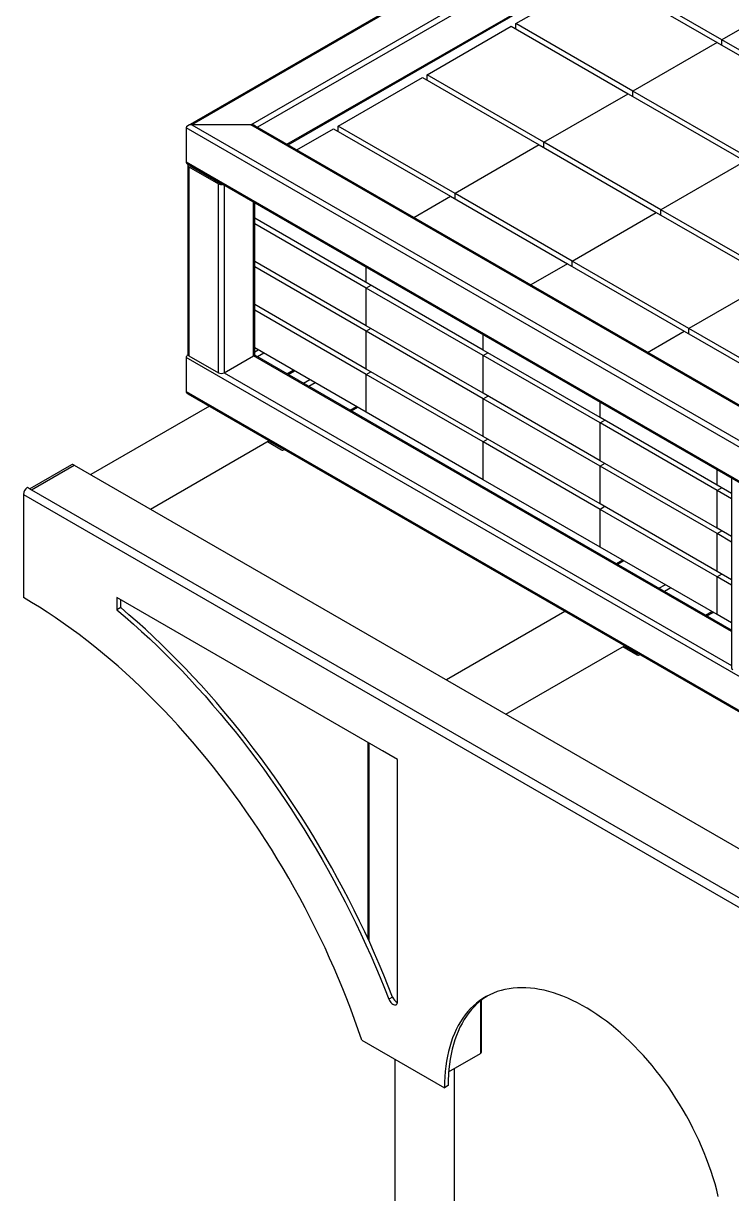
# Model space of a CAD drawing. Header units: millimetres. Extents: x 0 to 17520, y 0 to 12300.
# Drawn here: x 13084 to 14155, y 9188 to 10958 of the extents above; entities that cross this region are included whole.
import ezdxf

# ---------------------------------------------------------------- set-up
doc = ezdxf.new("R2010")
doc.units = ezdxf.units.MM
doc.header["$LTSCALE"] = 30

msp = doc.modelspace()

# ---------------------------------------------------------------- linework, layer by layer
for p, q in [((14532.331, 11495.934), (13332.735, 10803.423)), ((14532.331, 11493.906), (13338.735, 10804.857)), ((13427.83, 10804.857), (14532.331, 11442.472)), ((14532.331, 11432.674), (13438.073, 10800.973)), ((13482.628, 10775.252), (14532.331, 11381.232)), ((13484.386, 10774.237), (14532.331, 11379.203)), ((13828.76, 10957.918), (13956.039, 11031.395)), ((13956.039, 11031.395), (14132.816, 10929.344)), ((14139.887, 10933.426), (13963.11, 11035.477)), ((14267.166, 11006.903), (14139.887, 10933.426)), ((14005.537, 10855.867), (13828.76, 10957.918)), ((13828.76, 10949.754), (13828.76, 10957.918)), ((13694.41, 10880.36), (13821.689, 10953.836)), ((13821.689, 10953.836), (13998.465, 10851.785)), ((14132.816, 10929.344), (14005.537, 10855.867)), ((14132.816, 10929.344), (14309.593, 10827.293)), ((14139.887, 10925.262), (14139.887, 10933.426)), ((14316.664, 10831.375), (14139.887, 10933.426)), ((13560.059, 10802.801), (13687.339, 10876.278)), ((13687.339, 10876.278), (13864.115, 10774.227)), ((13871.186, 10778.309), (13694.41, 10880.36)), ((13694.41, 10872.196), (13694.41, 10880.36)), ((13871.186, 10778.309), (13998.465, 10851.785)), ((13998.465, 10851.785), (14175.242, 10749.734)), ((14005.537, 10847.703), (14005.537, 10855.867)), ((14182.313, 10753.816), (14005.537, 10855.867)), ((15027.306, 9820.268), (13330.25, 10799.958)), ((13330.25, 10799.958), (13330.25, 10748.516)), ((13338.735, 10804.857), (15027.306, 9830.066)), ((13427.83, 10804.857), (13338.735, 10804.857)), ((15027.306, 9881.5), (13427.83, 10804.857)), ((15027.306, 9883.528), (13433.83, 10803.422)), ((13497.483, 10766.676), (13552.988, 10798.719)), ((13552.988, 10798.719), (13729.765, 10696.668)), ((13560.059, 10794.637), (13560.059, 10802.801)), ((13736.836, 10700.75), (13560.059, 10802.801)), ((13864.115, 10774.227), (13736.836, 10700.75)), ((13864.115, 10774.227), (14040.892, 10672.176)), ((14047.963, 10676.258), (13871.186, 10778.309)), ((13871.186, 10770.145), (13871.186, 10778.309)), ((13330.25, 10748.516), (15027.306, 9768.826)), ((13332.735, 10745.051), (15027.306, 9766.797)), ((13332.735, 10743.617), (13332.735, 10457.827)), ((14175.242, 10749.734), (14047.963, 10676.258)), ((13334.492, 10741.167), (13379.04, 10715.451)), ((13334.492, 10741.167), (13334.492, 10455.378)), ((13336.189, 10743.057), (13336.189, 10742.8)), ((13336.189, 10742.8), (13381.868, 10716.43)), ((13379.04, 10429.661), (13379.04, 10715.451)), ((13381.868, 10716.43), (13381.868, 10716.687)), ((13387.525, 10713.422), (13387.525, 10429.661)), ((13674.26, 10664.625), (13729.765, 10696.668)), ((13729.765, 10696.668), (13906.542, 10594.617)), ((13736.836, 10692.586), (13736.836, 10700.75)), ((13913.613, 10598.699), (13736.836, 10700.75)), ((13432.073, 10455.378), (13432.073, 10687.705)), ((13433.83, 10457.827), (13433.83, 10686.69)), ((14047.963, 10668.094), (14047.963, 10676.258)), ((14224.74, 10574.207), (14047.963, 10676.258)), ((13779.262, 10463.982), (13433.83, 10663.396)), ((13602.486, 10557.868), (13433.83, 10655.231)), ((13913.613, 10598.699), (14040.892, 10672.176)), ((14040.892, 10672.176), (14217.669, 10570.125)), ((13602.486, 10500.71), (13433.83, 10598.073)), ((13602.486, 10492.545), (13433.83, 10589.907)), ((13602.486, 10566.033), (13602.486, 10589.328)), ((13906.542, 10594.617), (13851.036, 10562.574)), ((13906.542, 10594.617), (14083.318, 10492.566)), ((13913.613, 10590.535), (13913.613, 10598.699)), ((14090.389, 10496.648), (13913.613, 10598.699)), ((14217.669, 10570.125), (14090.389, 10496.648)), ((13609.558, 10561.951), (13602.486, 10557.868)), ((13602.486, 10500.71), (13602.486, 10557.868)), ((13779.262, 10455.817), (13602.486, 10557.868)), ((13602.486, 10435.387), (13433.83, 10532.749)), ((13602.486, 10427.221), (13433.83, 10524.584)), ((13779.262, 10398.659), (13602.486, 10500.71)), ((13609.558, 10496.627), (13602.486, 10492.545)), ((14090.389, 10488.484), (14090.389, 10496.648)), ((14267.166, 10394.597), (14090.389, 10496.648)), ((13602.486, 10435.387), (13602.486, 10492.545)), ((13779.262, 10390.494), (13602.486, 10492.545)), ((13779.262, 10463.982), (13779.262, 10487.277)), ((14027.813, 10460.523), (14083.318, 10492.566)), ((14083.318, 10492.566), (14260.095, 10390.515)), ((13602.486, 10370.064), (13433.83, 10467.426)), ((13433.83, 10461.291), (13439.144, 10464.359)), ((13956.039, 10361.931), (13779.262, 10463.982)), ((15027.306, 9473.238), (13330.25, 10452.928)), ((13330.25, 10452.928), (13330.25, 10401.486)), ((13333.116, 10456.612), (13332.735, 10456.393)), ((13334.492, 10455.378), (13379.04, 10429.661)), ((13387.525, 10429.661), (13432.073, 10455.378)), ((14154.747, 10038.188), (13432.073, 10455.378)), ((14154.747, 10040.216), (13433.83, 10456.393)), ((13447.63, 10459.46), (13438.073, 10453.943)), ((13779.262, 10455.817), (13786.335, 10459.9)), ((13779.262, 10398.659), (13779.262, 10455.817)), ((13956.039, 10353.766), (13779.262, 10455.817)), ((13387.525, 10429.661), (14154.747, 9986.754)), ((13482.628, 10428.222), (13492.185, 10433.739)), ((13484.386, 10427.207), (13493.943, 10432.724)), ((13779.262, 10333.336), (13602.486, 10435.387)), ((13602.486, 10427.221), (13609.558, 10431.304)), ((13779.262, 10325.17), (13602.486, 10427.221)), ((13602.486, 10370.064), (13602.486, 10427.221)), ((13507.378, 10413.934), (13516.934, 10419.451)), ((13525.42, 10414.552), (13515.864, 10409.035)), ((13330.25, 10401.486), (15027.306, 9421.796)), ((13332.735, 10398.021), (15027.306, 9419.767)), ((13956.039, 10296.608), (13779.262, 10398.659)), ((13779.262, 10390.494), (13786.335, 10394.576)), ((13956.039, 10288.443), (13779.262, 10390.494)), ((13779.262, 10333.336), (13779.262, 10390.494)), ((13365.519, 10379.096), (13186.258, 10275.611)), ((13578.099, 10373.108), (13587.656, 10378.625)), ((13579.857, 10372.093), (13589.414, 10377.61)), ((13956.039, 10361.931), (13956.039, 10385.226)), ((13779.262, 10268.012), (13602.486, 10370.064)), ((14132.816, 10259.88), (13956.039, 10361.931)), ((13956.039, 10353.766), (13963.111, 10357.849)), ((14132.816, 10251.715), (13956.039, 10353.766)), ((13956.039, 10296.608), (13956.039, 10353.766)), ((13276.265, 10223.65), (13455.526, 10327.136)), ((13453.029, 10325.694), (13474.499, 10313.3)), ((13455.292, 10327.001), (13475.065, 10315.586)), ((13956.039, 10231.285), (13779.262, 10333.336)), ((13786.335, 10329.253), (13779.262, 10325.17)), ((13779.262, 10268.012), (13779.262, 10325.17)), ((13956.039, 10223.119), (13779.262, 10325.17)), ((13475.065, 10315.586), (13475.299, 10315.721)), ((13477.499, 10313.003), (13478.753, 10313.727)), ((13156.697, 10290.587), (13093.973, 10254.377)), ((13096.532, 10252.9), (13161.065, 10290.154)), ((13161.065, 10290.154), (14845.766, 9317.597)), ((14132.816, 10194.557), (13956.039, 10296.608)), ((13963.111, 10292.525), (13956.039, 10288.443)), ((13956.039, 10231.285), (13956.039, 10288.443)), ((14132.816, 10186.392), (13956.039, 10288.443)), ((13956.039, 10165.961), (13779.262, 10268.012)), ((14132.816, 10259.88), (14132.816, 10283.175)), ((14154.747, 10269.079), (14154.747, 9983.29)), ((13090.354, 10256.466), (13096.532, 10252.9)), ((13096.532, 10252.9), (14781.233, 9280.343)), ((14154.747, 10247.22), (14132.816, 10259.88)), ((14139.888, 10255.798), (14132.816, 10251.715)), ((14132.816, 10194.557), (14132.816, 10251.715)), ((14154.747, 10239.055), (14132.816, 10251.715)), ((13084.176, 10245.766), (14781.233, 9266.077)), ((13084.176, 10245.766), (13084.176, 10089.592)), ((14132.816, 10129.234), (13956.039, 10231.285)), ((13963.111, 10227.202), (13956.039, 10223.119)), ((13956.039, 10165.961), (13956.039, 10223.119)), ((14132.816, 10121.068), (13956.039, 10223.119)), ((14154.747, 10181.897), (14132.816, 10194.557)), ((14132.816, 10186.392), (14139.888, 10190.474)), ((14154.747, 10173.731), (14132.816, 10186.392)), ((14132.816, 10129.234), (14132.816, 10186.392)), ((14132.816, 10063.91), (13956.039, 10165.961)), ((13990.353, 10146.152), (13980.796, 10140.636)), ((13992.11, 10145.138), (13982.554, 10139.621)), ((14154.747, 10116.573), (14132.816, 10129.234)), ((14139.888, 10125.151), (14132.816, 10121.068)), ((14044.779, 10103.699), (14054.336, 10109.216)), ((14132.816, 10063.91), (14132.816, 10121.068)), ((14154.747, 10108.408), (14132.816, 10121.068)), ((13649.862, 9844.683), (13225.598, 10089.605)), ((13225.598, 10089.605), (13225.598, 10071.23)), ((14062.822, 10104.317), (14053.265, 10098.8)), ((13231.255, 10074.496), (13225.598, 10071.23)), ((13231.255, 10074.496), (13231.255, 10086.34)), ((13902.92, 10068.861), (13723.659, 9965.376)), ((14115.5, 10062.873), (14125.057, 10068.389)), ((14117.258, 10061.858), (14126.815, 10067.375)), ((14154.747, 10051.25), (14132.816, 10063.91)), ((13813.666, 9913.415), (13992.927, 10016.901)), ((13990.43, 10015.459), (14011.901, 10003.065)), ((13992.694, 10016.766), (14012.466, 10005.351)), ((14012.466, 10005.351), (14012.7, 10005.486)), ((14014.9, 10002.768), (14016.155, 10003.492)), ((13604.971, 9870.598), (13604.971, 9573.749)), ((13606.728, 9569.923), (13606.728, 9869.583)), ((13627.235, 9857.744), (13627.235, 9857.745)), ((13649.862, 9844.682), (13627.235, 9857.744)), ((13649.862, 9478.598), (13649.862, 9844.683)), ((13642.309, 9485.436), (13636.652, 9482.171)), ((13775.02, 9479.629), (13775.02, 9400.074)), ((13776.777, 9402.524), (13776.777, 9481.031)), ((13595.565, 9420.398), (13720.572, 9348.233)), ((13727.036, 9372.374), (13775.02, 9400.074)), ((13645.874, 9391.355), (13645.874, 8951.401)), ((13735.874, 8930.991), (13735.874, 9377.476)), ((13726.229, 9351.498), (13720.572, 9348.233))]:
    msp.add_line(p, q)
at = {"flags": 128}
for points in [[(13595.565, 9420.398), (13590.297, 9435.955), (13584.8, 9451.512), (13579.076, 9467.062), (13573.127, 9482.598), (13566.956, 9498.113), (13560.566, 9513.6), (13553.96, 9529.052), (13547.141, 9544.462), (13540.112, 9559.823), (13532.876, 9575.128), (13525.436, 9590.37), (13517.796, 9605.542), (13509.959, 9620.637), (13501.928, 9635.649), (13493.709, 9650.57), (13485.303, 9665.394), (13476.716, 9680.114), (13467.95, 9694.723), (13459.01, 9709.216), (13449.9, 9723.584), (13440.624, 9737.822), (13431.186, 9751.923), (13421.591, 9765.881), (13411.843, 9779.69), (13401.946, 9793.342), (13391.905, 9806.833), (13381.724, 9820.155), (13371.408, 9833.304), (13360.962, 9846.272), (13350.39, 9859.054), (13339.697, 9871.645), (13328.888, 9884.037), (13317.969, 9896.227), (13306.943, 9908.208), (13295.816, 9919.975), (13284.593, 9931.522), (13273.279, 9942.845), (13261.88, 9953.938), (13250.399, 9964.796), (13238.843, 9975.414), (13227.218, 9985.787), (13215.527, 9995.911), (13203.776, 10005.782), (13191.971, 10015.393), (13180.118, 10024.742), (13168.221, 10033.824), (13156.285, 10042.635), (13144.317, 10051.171), (13132.322, 10059.428), (13120.305, 10067.402), (13108.271, 10075.09), (13096.226, 10082.487), (13084.176, 10089.592)], [(13225.598, 10071.23), (13238.089, 10060.578), (13250.517, 10049.672), (13262.878, 10038.516), (13275.166, 10027.115), (13287.376, 10015.474), (13299.503, 10003.596), (13311.543, 9991.488), (13323.49, 9979.154), (13335.339, 9966.598), (13347.087, 9953.827), (13358.727, 9940.845), (13370.256, 9927.658), (13381.668, 9914.27), (13392.959, 9900.688), (13404.124, 9886.917), (13415.159, 9872.963), (13426.059, 9858.831), (13436.82, 9844.526), (13447.437, 9830.056), (13457.907, 9815.425), (13468.224, 9800.64), (13478.385, 9785.707), (13488.385, 9770.631), (13498.221, 9755.419), (13507.888, 9740.077), (13517.383, 9724.612), (13526.701, 9709.029), (13535.84, 9693.335), (13544.794, 9677.537), (13553.56, 9661.64), (13562.136, 9645.652), (13570.517, 9629.578), (13578.7, 9613.426), (13586.681, 9597.202), (13594.458, 9580.912), (13602.028, 9564.563), (13609.386, 9548.162), (13616.53, 9531.716), (13623.458, 9515.231), (13630.166, 9498.713), (13636.652, 9482.171)], [(13642.309, 9485.436), (13635.823, 9501.979), (13629.115, 9518.497), (13622.187, 9534.982), (13615.043, 9551.428), (13607.685, 9567.829), (13600.115, 9584.178), (13592.338, 9600.468), (13584.357, 9616.692), (13576.174, 9632.844), (13567.793, 9648.918), (13559.217, 9664.906), (13550.451, 9680.803), (13541.496, 9696.601), (13532.358, 9712.295), (13523.04, 9727.878), (13513.545, 9743.343), (13503.878, 9758.685), (13494.042, 9773.896), (13484.042, 9788.972), (13473.881, 9803.906), (13463.564, 9818.691), (13453.094, 9833.322), (13442.477, 9847.792), (13431.716, 9862.096), (13420.816, 9876.229), (13409.781, 9890.183), (13398.616, 9903.954), (13387.325, 9917.536), (13375.913, 9930.924), (13364.384, 9944.111), (13352.744, 9957.093), (13340.996, 9969.864), (13329.147, 9982.419), (13317.2, 9994.754), (13305.16, 10006.862), (13293.033, 10018.739), (13280.822, 10030.381), (13268.535, 10041.782), (13256.174, 10052.938), (13243.746, 10063.844), (13231.255, 10074.496)], [(14134.679, 9184.067), (14132.32, 9193.434), (14129.723, 9202.84), (14126.892, 9212.273), (14123.829, 9221.723), (14120.538, 9231.177), (14117.024, 9240.625), (14113.289, 9250.055), (14109.34, 9259.456), (14105.18, 9268.817), (14100.814, 9278.127), (14096.248, 9287.374), (14091.488, 9296.548), (14086.538, 9305.637), (14081.404, 9314.632), (14076.094, 9323.52), (14070.612, 9332.292), (14064.967, 9340.937), (14059.163, 9349.445), (14053.209, 9357.805), (14047.112, 9366.008), (14040.878, 9374.044), (14034.515, 9381.904), (14028.03, 9389.577), (14021.433, 9397.055), (14014.729, 9404.329), (14007.928, 9411.39), (14001.037, 9418.229), (13994.064, 9424.84), (13987.019, 9431.213), (13979.908, 9437.342), (13972.742, 9443.218), (13965.528, 9448.835), (13958.274, 9454.186), (13950.99, 9459.266), (13943.685, 9464.066), (13936.366, 9468.583), (13929.043, 9472.811), (13921.724, 9476.744), (13914.419, 9480.378), (13907.135, 9483.709), (13899.881, 9486.732), (13892.667, 9489.444), (13885.501, 9491.842), (13878.39, 9493.923), (13871.345, 9495.684), (13864.372, 9497.124), (13857.481, 9498.24), (13850.68, 9499.032), (13843.977, 9499.498), (13837.379, 9499.638), (13830.894, 9499.451), (13824.531, 9498.938), (13818.297, 9498.1), (13812.2, 9496.937), (13806.246, 9495.451), (13800.442, 9493.644), (13794.797, 9491.517), (13789.315, 9489.074), (13784.005, 9486.317), (13778.871, 9483.249), (13773.921, 9479.875), (13769.161, 9476.198), (13764.595, 9472.222), (13760.229, 9467.953), (13756.069, 9463.395), (13752.12, 9458.553), (13748.386, 9453.435), (13744.871, 9448.045), (13741.58, 9442.39), (13738.517, 9436.477), (13735.686, 9430.313), (13733.089, 9423.905), (13730.73, 9417.262), (13728.612, 9410.389), (13726.737, 9403.297), (13725.107, 9395.994), (13723.725, 9388.487), (13722.592, 9380.787), (13721.709, 9372.901), (13721.078, 9364.841), (13720.699, 9356.615), (13720.572, 9348.233)], [(13785.572, 9487.173), (13784.528, 9486.515), (13779.578, 9483.141), (13774.818, 9479.463), (13770.252, 9475.488), (13765.886, 9471.218), (13761.726, 9466.66), (13757.777, 9461.819), (13754.043, 9456.701), (13750.528, 9451.311), (13747.237, 9445.656), (13744.174, 9439.743), (13741.343, 9433.579), (13738.746, 9427.171), (13736.387, 9420.527), (13734.269, 9413.655), (13732.394, 9406.563), (13730.764, 9399.259), (13729.382, 9391.753), (13728.249, 9384.052), (13727.366, 9376.167), (13726.735, 9368.107), (13726.356, 9359.88), (13726.229, 9351.498)], [(13636.652, 9482.171), (13637.48, 9480.355), (13638.523, 9478.633), (13639.739, 9477.076), (13641.078, 9475.746), (13642.488, 9474.697), (13643.909, 9473.971), (13645.285, 9473.599), (13646.56, 9473.595), (13647.682, 9473.96), (13648.606, 9474.678), (13649.294, 9475.72), (13649.718, 9477.045), (13649.862, 9478.598)]]:
    msp.add_lwpolyline(points, dxfattribs=at)
for centre, radius, start, end in [((13335.389, 10743.595), 2.588, 151.45312, 249.717366), ((13336.724, 10743.847), 1.175, 204.020581, 242.95614), ((13383.295, 10723.696), 9.278, 242.70165, 283.029514), ((13383.15, 10718.771), 2.668, 241.301003, 263.612971), ((13335.738, 10458.127), 3.018, 185.693589, 245.625276), ((13430.828, 10458.127), 3.018, 294.374871, 354.30366), ((13383.283, 10437.849), 9.222, 242.609408, 297.390921), ((13476.153, 10315.29), 2.587, 230.28661, 328.820019), ((13475.701, 10316.564), 1.166, 236.968603, 277.057574), ((13158.506, 10286.582), 4.394, 54.381772, 114.307133), ((13097.589, 10245.156), 13.427, 122.606126, 177.393649), ((14013.554, 10005.055), 2.587, 230.285616, 328.820899), ((14013.102, 10006.329), 1.166, 236.968446, 277.058368), ((14157.749, 9983.59), 3.018, 185.693893, 245.625354), ((13655.746, 9490.045), 14.205, 198.930407, 244.998048), ((13773.775, 9402.823), 3.017, 294.371085, 354.308596)]:
    msp.add_arc(centre, radius, start, end)
for centre, start_param, end_param in [((13338.735, 10799.958), 1.57079633, 3.14159265), ((13338.735, 10799.958), 1.57079633, 3.14159265), ((13427.83, 10799.958), 0.78547943, 1.57079633), ((13427.83, 10799.958), 0.78547943, 1.57079633), ((13338.735, 10748.516), 3.14159265, 3.92707208), ((13338.735, 10748.516), 3.14159265, 3.92707208), ((13338.735, 10452.928), 2.29351515, 3.14159265), ((13338.735, 10452.928), 2.29351587, 3.14159265), ((13427.83, 10452.928), 0.78547943, 0.84807782), ((13427.83, 10452.928), 0.78547943, 0.8480775), ((13338.735, 10401.486), 3.14159265, 3.92707208), ((13338.735, 10401.486), 3.14159265, 3.92707208)]:
    msp.add_ellipse(centre, major_axis=(8.485, 0), ratio=0.57738155, start_param=start_param, end_param=end_param)

doc.saveas('drawing.dxf')
